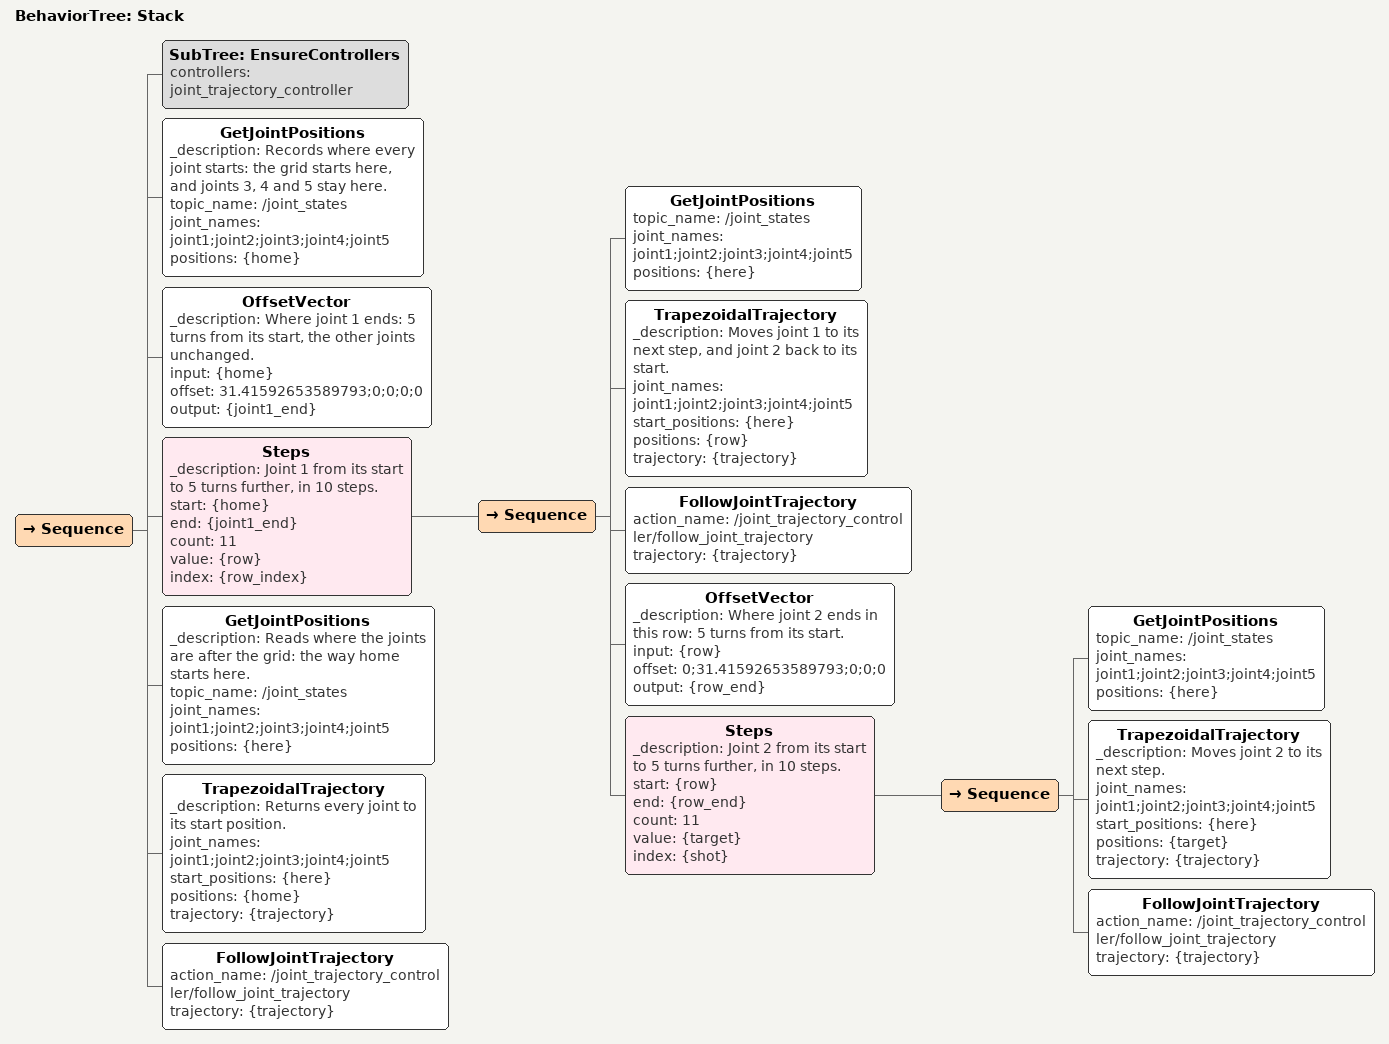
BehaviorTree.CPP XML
<?xml version="1.0" encoding="UTF-8"?>
<root BTCPP_format="4" main_tree_to_execute="Stack">
  <BehaviorTree ID="Stack" _description="Steps joint 1 and joint 2 through a grid of 11 × 11 positions, 5 turns in 10 steps each, from where they are, then back; joints 3, 4 and 5 stay in place.">
    <Sequence>
      <SubTree ID="EnsureControllers" controllers="joint_trajectory_controller"/>
      <GetJointPositions _description="Records where every joint starts: the grid starts here, and joints 3, 4 and 5 stay here." topic_name="/joint_states" joint_names="joint1;joint2;joint3;joint4;joint5" positions="{home}"/>
      <OffsetVector _description="Where joint 1 ends: 5 turns from its start, the other joints unchanged." input="{home}" offset="31.41592653589793;0;0;0;0" output="{joint1_end}"/>
      <!-- Joint 1: 11 positions, 10 steps. -->
      <Steps _description="Joint 1 from its start to 5 turns further, in 10 steps." start="{home}" end="{joint1_end}" count="11" value="{row}" index="{row_index}">
        <Sequence>
          <GetJointPositions topic_name="/joint_states" joint_names="joint1;joint2;joint3;joint4;joint5" positions="{here}"/>
          <TrapezoidalTrajectory _description="Moves joint 1 to its next step, and joint 2 back to its start." joint_names="joint1;joint2;joint3;joint4;joint5" start_positions="{here}" positions="{row}" trajectory="{trajectory}"/>
          <FollowJointTrajectory action_name="/joint_trajectory_controller/follow_joint_trajectory" trajectory="{trajectory}"/>
          <OffsetVector _description="Where joint 2 ends in this row: 5 turns from its start." input="{row}" offset="0;31.41592653589793;0;0;0" output="{row_end}"/>
          <!-- Joint 2: 11 positions, 10 steps, from its start every time. -->
          <Steps _description="Joint 2 from its start to 5 turns further, in 10 steps." start="{row}" end="{row_end}" count="11" value="{target}" index="{shot}">
            <Sequence>
              <GetJointPositions topic_name="/joint_states" joint_names="joint1;joint2;joint3;joint4;joint5" positions="{here}"/>
              <TrapezoidalTrajectory _description="Moves joint 2 to its next step." joint_names="joint1;joint2;joint3;joint4;joint5" start_positions="{here}" positions="{target}" trajectory="{trajectory}"/>
              <FollowJointTrajectory action_name="/joint_trajectory_controller/follow_joint_trajectory" trajectory="{trajectory}"/>
              <!-- Take the photo here. -->
            </Sequence>
          </Steps>
        </Sequence>
      </Steps>
      <!-- Back home: every joint to where it was at the start. -->
      <GetJointPositions _description="Reads where the joints are after the grid: the way home starts here." topic_name="/joint_states" joint_names="joint1;joint2;joint3;joint4;joint5" positions="{here}"/>
      <TrapezoidalTrajectory _description="Returns every joint to its start position." joint_names="joint1;joint2;joint3;joint4;joint5" start_positions="{here}" positions="{home}" trajectory="{trajectory}"/>
      <FollowJointTrajectory action_name="/joint_trajectory_controller/follow_joint_trajectory" trajectory="{trajectory}"/>
    </Sequence>
  </BehaviorTree>
</root>
